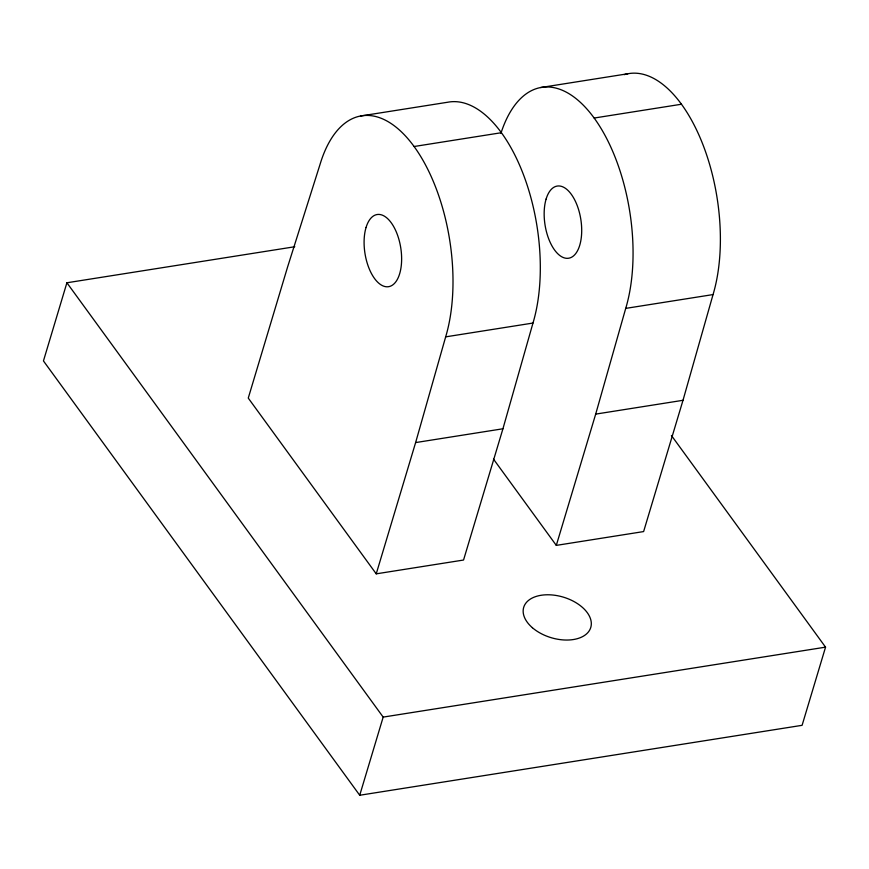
<?xml version="1.0" encoding="UTF-8"?>
<svg xmlns="http://www.w3.org/2000/svg" width="869" height="869" viewBox="0 0 869 869"><rect width="100%" height="100%" fill="white"/><g stroke="black" fill="none" stroke-linecap="round" stroke-linejoin="round"><path stroke-width="1.3" d="M360.537 116.011L447.85 102.216A136.444 67.652 81 0 1 523.062 173.637A136.444 67.652 81 0 1 532.979 323.051L502.934 428.775L463.546 560.038L376.234 573.844L415.621 442.582L445.667 336.857A136.444 67.652 81 0 0 414.089 146.513L501.402 132.707M624.246 74.658A136.444 67.652 81 0 1 701.826 141.853A136.444 67.652 81 0 1 713.047 294.58L683.001 400.305L643.614 531.578L556.301 545.384L595.689 414.111L625.723 308.386A136.444 67.652 81 0 0 594.972 119.172A136.444 67.652 81 0 0 500.957 133.218M294.787 246.742L66.902 282.773L43.45 360.928L359.723 795.254L802.098 725.322L825.55 647.155L671.4 435.478M359.723 795.254L383.175 717.099L66.902 282.773M540.605 87.552L627.918 73.746M594.157 118.043L681.47 104.237M445.667 336.857L532.979 323.051M625.723 308.386L713.047 294.58M415.621 442.582L502.934 428.775M595.689 414.111L683.001 400.305M383.175 717.099L825.55 647.155M493.505 459.147L556.301 545.384M376.234 573.844L248.262 398.1L287.639 266.837L320.053 164.36A136.444 67.652 81 0 1 414.089 146.513M532.393 627.722A35.01 21.171 16.7 0 0 589.866 629.699A35.01 21.171 16.7 0 0 549.436 594.798A35.01 21.171 16.7 0 0 532.393 627.722M366.045 227.515A36.531 18.108 81 0 0 384.022 286.281A36.531 18.108 81 0 0 398.502 238.019A36.531 18.108 81 0 0 366.045 227.515M546.112 199.055A36.531 18.108 81 0 0 564.09 257.821A36.531 18.108 81 0 0 578.569 209.548A36.531 18.108 81 0 0 546.112 199.055"/></g></svg>
